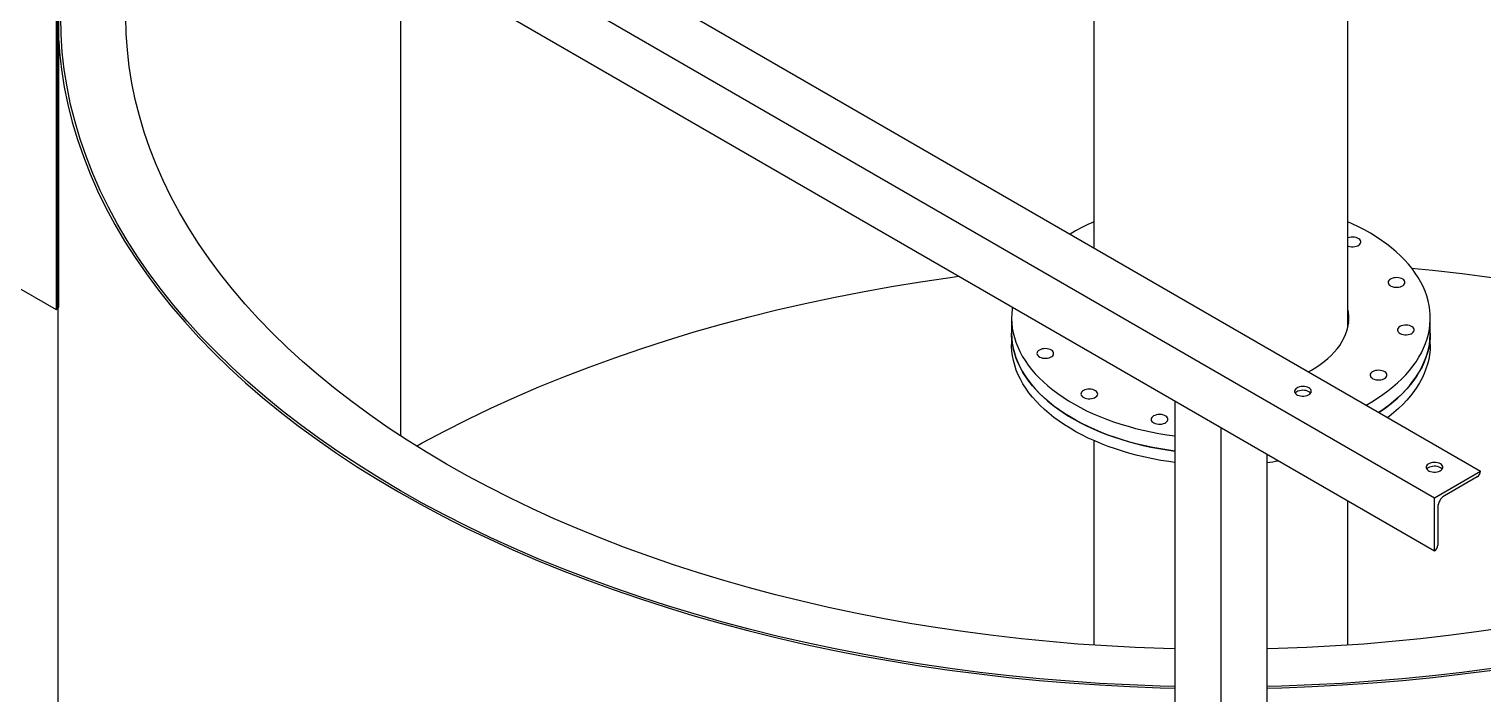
# Model space of a CAD drawing. Header units: millimetres. Extents: x 122 to 2816, y -707 to 556.
# Drawn here: x 244.4 to 296.5, y 262.9 to 286.7 of the extents above; entities that cross this region are included whole.
import ezdxf

# ---------------------------------------------------------------- set-up
doc = ezdxf.new("R2010")
doc.units = ezdxf.units.MM

msp = doc.modelspace()

# ---------------------------------------------------------------- linework, layer by layer
at = {"color": 7, "linetype": 'Continuous', "lineweight": 25}
for p, q in [((237.496936, 304.869466), (296.422501, 270.852461)), ((235.84702, 303.91699), (294.772585, 269.899985)), ((235.84702, 302.011728), (294.772585, 267.994723)), ((282.570742, 298.04562), (282.570742, 278.848912)), ((245.384482, 296.505868), (245.384482, 276.636687)), ((245.480438, 276.731934), (245.480438, 296.450474)), ((291.670742, 276.018606), (291.670742, 296.68494)), ((257.72867, 289.37972), (257.72867, 272.113092)), ((281.817441, 279.398664), (281.718874, 279.340685)), ((243.734566, 277.589163), (245.384482, 276.636687)), ((245.384482, 276.636687), (245.431622, 276.6639)), ((245.454075, 276.680002), (245.454075, 256.359102)), ((279.620742, 276.337133), (279.620742, 275.792773)), ((291.670742, 276.24739), (291.690414, 276.132998)), ((294.620742, 275.792773), (294.620742, 276.337133)), ((279.620742, 275.792773), (279.620742, 275.384502)), ((294.620742, 275.384502), (294.620742, 275.792773)), ((285.470826, 273.364515), (285.470826, 253.495333)), ((282.570742, 271.942614), (282.570742, 264.619377)), ((287.120742, 272.412039), (287.120742, 252.542857)), ((288.770657, 271.459562), (288.770657, 253.495333)), ((294.772585, 269.899985), (296.422501, 270.852461)), ((296.30465, 270.648337), (295.126139, 269.967997)), ((294.772585, 267.994723), (294.772585, 269.899985)), ((291.670742, 264.619377), (291.670742, 269.785379)), ((294.890436, 269.559749), (294.890436, 268.198847))]:
    msp.add_line(p, q, dxfattribs=at)
at = {"color": 8, "linetype": 'Continuous', "lineweight": 25}
msp.add_line((245.431622, 296.478655), (245.431622, 276.6639), dxfattribs=at)
at = {"color": 7, "linetype": 'Continuous', "lineweight": 25, "flags": 128}
for points in [[(285.470826, 263.138457), (284.94531, 263.152432), (283.859458, 263.193518), (282.775842, 263.250998), (281.695203, 263.324835), (280.618282, 263.414976), (279.545818, 263.52136), (278.478546, 263.643915), (277.417196, 263.782556), (276.362497, 263.937188), (275.31517, 264.107705), (274.275935, 264.29399), (273.245503, 264.495917), (272.22458, 264.713345), (271.213867, 264.946127), (270.214055, 265.194103), (269.22583, 265.457103), (268.24987, 265.734946), (267.286842, 266.027442), (266.337408, 266.334391), (265.402218, 266.655582), (264.481912, 266.990795), (263.577122, 267.339801), (262.688468, 267.70236), (261.816558, 268.078224), (260.961991, 268.467135), (260.125351, 268.868827), (259.307213, 269.283024), (258.508136, 269.709442), (257.72867, 270.14779), (256.969347, 270.597767), (256.230688, 271.059064), (255.5132, 271.531365), (254.817374, 272.014347), (254.143688, 272.507678), (253.492602, 273.011021), (252.864563, 273.52403), (252.260002, 274.046354), (251.679332, 274.577635), (251.122952, 275.117509), (250.591244, 275.665606), (250.08457, 276.22155), (249.60328, 276.78496), (249.147702, 277.35545), (248.718149, 277.932629), (248.314915, 278.516101), (247.938277, 279.105467), (247.588492, 279.700323), (247.265801, 280.300261), (246.970425, 280.90487), (246.702565, 281.513734), (246.462406, 282.126439), (246.250113, 282.742562), (246.06583, 283.361682), (245.909683, 283.983375), (245.781781, 284.607215), (245.682211, 285.232773), (245.611041, 285.859622), (245.568319, 286.487332), (245.554075, 287.115472)], [(285.470826, 263.138457), (284.94531, 263.152432), (283.859458, 263.193518), (282.775842, 263.250998), (281.695203, 263.324835), (280.618282, 263.414976), (279.545818, 263.52136), (278.478546, 263.643915), (277.417196, 263.782556), (276.362497, 263.937188), (275.31517, 264.107705), (274.275935, 264.29399), (273.245503, 264.495917), (272.22458, 264.713345), (271.213867, 264.946127), (270.214055, 265.194103), (269.22583, 265.457103), (268.24987, 265.734946), (267.286842, 266.027442), (266.337408, 266.334391), (265.402218, 266.655582), (264.481912, 266.990795), (263.577122, 267.339801), (262.688468, 267.70236), (261.816558, 268.078224), (260.961991, 268.467135), (260.125351, 268.868827), (259.307213, 269.283024), (258.508136, 269.709442), (257.72867, 270.14779), (256.969347, 270.597767), (256.230688, 271.059064), (255.5132, 271.531365), (254.817374, 272.014347), (254.143688, 272.507678), (253.492602, 273.011021), (252.864563, 273.52403), (252.260002, 274.046354), (251.679332, 274.577635), (251.122952, 275.117509), (250.591244, 275.665606), (250.08457, 276.22155), (249.60328, 276.78496), (249.147702, 277.35545), (248.718149, 277.932629), (248.314915, 278.516101), (247.938277, 279.105467), (247.588492, 279.700323), (247.265801, 280.300261), (246.970425, 280.90487), (246.702565, 281.513734), (246.462406, 282.126439), (246.250113, 282.742562), (246.06583, 283.361682), (245.909683, 283.983375), (245.781781, 284.607215), (245.682211, 285.232773), (245.611041, 285.859622), (245.568319, 286.487332), (245.554075, 287.115472)], [(285.470826, 264.486587), (285.067428, 264.49759), (284.04253, 264.53637), (283.019742, 264.590624), (281.999764, 264.660316), (280.983296, 264.745397), (279.971034, 264.845809), (278.963673, 264.961484), (277.961902, 265.092342), (276.966408, 265.238294), (275.977873, 265.399239), (274.996975, 265.575068), (274.024386, 265.765659), (273.060772, 265.970883), (272.106795, 266.190597), (271.163107, 266.424653), (270.230356, 266.672889), (269.309181, 266.935136), (268.400213, 267.211213), (267.504075, 267.500931), (266.621381, 267.804092), (265.752737, 268.120489), (264.898737, 268.449903), (264.059967, 268.79211), (263.237001, 269.146875), (262.430405, 269.513954), (261.64073, 269.893097), (260.868517, 270.284044), (260.114297, 270.686525), (259.378586, 271.100266), (258.661887, 271.524984), (257.964693, 271.960386), (257.287481, 272.406174), (256.630715, 272.862044), (255.994846, 273.327682), (255.380308, 273.80277), (254.787524, 274.286982), (254.2169, 274.779986), (253.668826, 275.281443), (253.143678, 275.791012), (252.641817, 276.308341), (252.163586, 276.833077), (251.709312, 277.36486), (251.279308, 277.903326), (250.873868, 278.448105), (250.493269, 278.998825), (250.137774, 279.555107), (249.807624, 280.116571), (249.503047, 280.682831), (249.224252, 281.2535), (248.971428, 281.828186), (248.744751, 282.406497), (248.544374, 282.988034), (248.370436, 283.5724), (248.223055, 284.159195), (248.102333, 284.748015), (248.008351, 285.338458), (247.941176, 285.930119), (247.900853, 286.522593), (247.887408, 287.115472)], [(245.480438, 286.259953), (245.511178, 285.856601), (245.582519, 285.228244), (245.682329, 284.601181), (245.810539, 283.97584), (245.967061, 283.352652), (246.151787, 282.732042), (246.364592, 282.114436), (246.605328, 281.500258), (246.873832, 280.889928), (247.169919, 280.283865), (247.493387, 279.682484), (247.844013, 279.086197), (248.221557, 278.495413), (248.625761, 277.910537), (249.056347, 277.331969), (249.513021, 276.760107), (249.99547, 276.195341), (250.503362, 275.63806), (251.03635, 275.088645), (251.594068, 274.547472), (252.176135, 274.014913), (252.78215, 273.491332), (253.4117, 272.977089), (254.064352, 272.472535), (254.73966, 271.978017), (255.43716, 271.493873), (256.156374, 271.020436), (256.896809, 270.558029), (257.657959, 270.10697), (258.439301, 269.667568), (259.2403, 269.240123), (260.060406, 268.82493), (260.899059, 268.422272), (261.755682, 268.032425), (262.629689, 267.655657), (263.520482, 267.292225), (264.427448, 266.94238), (265.349968, 266.60636), (266.287408, 266.284396), (267.239127, 265.976709), (268.204471, 265.683509), (269.182779, 265.404997), (270.173381, 265.141365), (271.175599, 264.892793), (272.188744, 264.659451), (273.212122, 264.441499), (274.245033, 264.239087), (275.286769, 264.052353), (276.336615, 263.881426), (277.393851, 263.726422), (278.457754, 263.587448), (279.527595, 263.464598), (280.602639, 263.357958), (281.68215, 263.2676), (282.765389, 263.193586), (283.851613, 263.135967), (284.940077, 263.094782), (285.470826, 263.080683)], [(292.323608, 273.218702), (292.527785, 273.336688), (292.728899, 273.462347), (292.921257, 273.592495), (293.104557, 273.726928), (293.278515, 273.865437), (293.442858, 274.007805), (293.597329, 274.153809), (293.741689, 274.303223), (293.87571, 274.455813), (293.999184, 274.61134), (294.111919, 274.769562), (294.213738, 274.930231), (294.304481, 275.093097), (294.384008, 275.257906), (294.452195, 275.424399), (294.508934, 275.592318), (294.554138, 275.761399), (294.587735, 275.93138), (294.609673, 276.101994), (294.619918, 276.272975), (294.618454, 276.444057), (294.605284, 276.614971), (294.580427, 276.785452), (294.543922, 276.955232), (294.495828, 277.124048), (294.436218, 277.291635), (294.365185, 277.457731), (294.282842, 277.622078), (294.189315, 277.784419), (294.084752, 277.9445), (293.969315, 278.102071), (293.843186, 278.256886), (293.706559, 278.408704), (293.55965, 278.557287), (293.402688, 278.702404), (293.235916, 278.843828), (293.059597, 278.981338), (292.874005, 279.114719), (292.67943, 279.243763), (292.476175, 279.368269), (292.264559, 279.488043), (292.044911, 279.602896), (291.817575, 279.712651), (291.670742, 279.779022)], [(291.670742, 278.913493), (291.682598, 278.909247), (291.737755, 278.894616), (291.796885, 278.886695), (291.857567, 278.885807), (291.917316, 278.89199), (291.973686, 278.904988), (292.024369, 278.924272), (292.067291, 278.94905), (292.100695, 278.978309), (292.123212, 279.010851), (292.133921, 279.045343), (292.132383, 279.080374), (292.118662, 279.114509), (292.093318, 279.14635), (292.057391, 279.174595), (292.01235, 279.198087), (291.960039, 279.215863), (291.902601, 279.227197), (291.842387, 279.231625), (291.781861, 279.228964), (291.723502, 279.219324), (291.670742, 279.203494)], [(258.302605, 271.7465), (258.508136, 271.859869), (259.307213, 272.286288), (260.125351, 272.700485), (260.961991, 273.102177), (261.816558, 273.491088), (262.688468, 273.866952), (263.577122, 274.229511), (264.481912, 274.578516), (265.402218, 274.91373), (266.337408, 275.234921), (267.286842, 275.54187), (268.24987, 275.834366), (269.22583, 276.112209), (270.214055, 276.375209), (271.213867, 276.623184), (272.22458, 276.855966), (273.245503, 277.073395), (274.275935, 277.275321), (275.31517, 277.461607), (276.362497, 277.632124), (277.417196, 277.786756), (277.735381, 277.830092)], [(293.201165, 277.730702), (293.162806, 277.703544), (293.134701, 277.672484), (293.118003, 277.638794), (293.113393, 277.603853), (293.121062, 277.569092), (293.140695, 277.535934), (293.171489, 277.505735), (293.212182, 277.479734), (293.261108, 277.458993), (293.316266, 277.444363), (293.375396, 277.436442), (293.436077, 277.435554), (293.495826, 277.441736), (293.552196, 277.454735), (293.60288, 277.474018), (293.645802, 277.498797), (293.679205, 277.528056), (293.701722, 277.560598), (293.712431, 277.59509), (293.710893, 277.630121), (293.697172, 277.664255), (293.671829, 277.696097), (293.635901, 277.724342), (293.59086, 277.747833), (293.53855, 277.76561), (293.481112, 277.776944), (293.420897, 277.781371), (293.360371, 277.77871), (293.302012, 277.76907), (293.248209, 277.752846), (293.201165, 277.730702)], [(293.952681, 278.123427), (294.695665, 278.047952), (295.762938, 277.925397), (296.824287, 277.786756)], [(279.650795, 276.724347), (279.641319, 276.657642), (279.625225, 276.486811), (279.620833, 276.315747), (279.628152, 276.144715), (279.647169, 275.973985), (279.677856, 275.803821), (279.720164, 275.63449), (279.774027, 275.466256), (279.83936, 275.299381), (279.916063, 275.134127), (280.004016, 274.970752), (280.10308, 274.80951), (280.213101, 274.650653), (280.333908, 274.494429), (280.465311, 274.341082), (280.607107, 274.190852), (280.759072, 274.043974), (280.920971, 273.900675), (281.09255, 273.761181), (281.273541, 273.625709), (281.463662, 273.494471), (281.662615, 273.367671), (281.870091, 273.245507), (282.085765, 273.128171), (282.309301, 273.015845), (282.540349, 272.908705), (282.778549, 272.806918), (283.023529, 272.710643), (283.274906, 272.620031), (283.532288, 272.535222), (283.795272, 272.456349), (284.063449, 272.383536), (284.3364, 272.316896), (284.613698, 272.256533), (284.894911, 272.202541), (285.179599, 272.155005), (285.467318, 272.113999), (285.470826, 272.113542)], [(290.260619, 274.40964), (290.361648, 274.466198), (290.521637, 274.563361), (290.672897, 274.665077), (290.815038, 274.771085), (290.947696, 274.881113), (291.07053, 274.994878), (291.183225, 275.11209), (291.285492, 275.232446), (291.377068, 275.355637), (291.457718, 275.481348), (291.527235, 275.609256), (291.585441, 275.739032), (291.632185, 275.870344), (291.667349, 276.002854), (291.690842, 276.136222), (291.702604, 276.270106), (291.702604, 276.404161), (291.690842, 276.538045), (291.670742, 276.65566)], [(293.533358, 276.02869), (293.494998, 276.001532), (293.466894, 275.970472), (293.450195, 275.936782), (293.445586, 275.901841), (293.453255, 275.86708), (293.472888, 275.833922), (293.503681, 275.803724), (293.544374, 275.777722), (293.593301, 275.756982), (293.648458, 275.742351), (293.707588, 275.73443), (293.76827, 275.733542), (293.828018, 275.739724), (293.884389, 275.752723), (293.935072, 275.772007), (293.977994, 275.796785), (294.011398, 275.826044), (294.033915, 275.858586), (294.044623, 275.893078), (294.043086, 275.928109), (294.029364, 275.962244), (294.004021, 275.994085), (293.968094, 276.02233), (293.923053, 276.045822), (293.870742, 276.063598), (293.813304, 276.074932), (293.753089, 276.079359), (293.692564, 276.076699), (293.634205, 276.067059), (293.580402, 276.050834), (293.533358, 276.02869)], [(285.470826, 271.569181), (285.251262, 271.599778), (284.965774, 271.645688), (284.683651, 271.698073), (284.405334, 271.756852), (284.131256, 271.821932), (283.861846, 271.893213), (283.597524, 271.970581), (283.338704, 272.053918), (283.085788, 272.143093), (282.839173, 272.237966), (282.599243, 272.33839), (282.366373, 272.444207), (282.140926, 272.555252), (281.923254, 272.671353), (281.713698, 272.792327), (281.512584, 272.917986), (281.320226, 273.048134), (281.136926, 273.182567), (280.962968, 273.321076), (280.798625, 273.463444), (280.644154, 273.609449), (280.499794, 273.758863), (280.365773, 273.911453), (280.242299, 274.06698), (280.129564, 274.225201), (280.027746, 274.385871), (279.937002, 274.548737), (279.857475, 274.713545), (279.789288, 274.880039), (279.732549, 275.047957), (279.687346, 275.217039), (279.653748, 275.387019), (279.63181, 275.557634), (279.621565, 275.728615), (279.620742, 275.792773)], [(279.620742, 275.792773), (279.620833, 275.771386), (279.628152, 275.600355), (279.647169, 275.429624), (279.677856, 275.25946), (279.720164, 275.090129), (279.774027, 274.921895), (279.83936, 274.755021), (279.916063, 274.589767), (280.004016, 274.426391), (280.10308, 274.265149), (280.213101, 274.106292), (280.333908, 273.950068), (280.465311, 273.796722), (280.607107, 273.646492), (280.759072, 273.499613), (280.920971, 273.356315), (281.09255, 273.216821), (281.273541, 273.081349), (281.463662, 272.95011), (281.662615, 272.82331), (281.870091, 272.701147), (282.085765, 272.583811), (282.309301, 272.471485), (282.540349, 272.364345), (282.778549, 272.262558), (283.023529, 272.166283), (283.274906, 272.07567), (283.532288, 271.990861), (283.795272, 271.911989), (284.063449, 271.839175), (284.3364, 271.772535), (284.613698, 271.712172), (284.894911, 271.658181), (285.179599, 271.610645), (285.467318, 271.569638), (285.470826, 271.569181)], [(294.620742, 275.792773), (294.62065, 275.771386), (294.613331, 275.600355), (294.594314, 275.429624), (294.563627, 275.25946), (294.521319, 275.090129), (294.467457, 274.921895), (294.402123, 274.755021), (294.32542, 274.589767), (294.237468, 274.426391), (294.138403, 274.265149), (294.028382, 274.106292), (293.907575, 273.950068), (293.776172, 273.796722), (293.634376, 273.646492), (293.482411, 273.499613), (293.320512, 273.356315), (293.148933, 273.216821), (292.967942, 273.081349), (292.782961, 272.953523)], [(292.782961, 272.953523), (292.921257, 273.048134), (293.104557, 273.182567), (293.278515, 273.321076), (293.442858, 273.463444), (293.597329, 273.609449), (293.741689, 273.758863), (293.87571, 273.911453), (293.999184, 274.06698), (294.111919, 274.225201), (294.213738, 274.385871), (294.304481, 274.548737), (294.384008, 274.713545), (294.452195, 274.880039), (294.508934, 275.047957), (294.554138, 275.217039), (294.587735, 275.387019), (294.609673, 275.557634), (294.619918, 275.728615), (294.620742, 275.792773)], [(285.470826, 271.160911), (285.251262, 271.191508), (284.965774, 271.237418), (284.683651, 271.289803), (284.405334, 271.348582), (284.131256, 271.413662), (283.861846, 271.484942), (283.597524, 271.562311), (283.338704, 271.645648), (283.085788, 271.734823), (282.839173, 271.829696), (282.599243, 271.930119), (282.366373, 272.035936), (282.140926, 272.146982), (281.923254, 272.263083), (281.713698, 272.384057), (281.512584, 272.509716), (281.320226, 272.639864), (281.136926, 272.774297), (280.962968, 272.912806), (280.798625, 273.055174), (280.644154, 273.201179), (280.499794, 273.350592), (280.365773, 273.503182), (280.242299, 273.658709), (280.129564, 273.816931), (280.027746, 273.9776), (279.937002, 274.140466), (279.857475, 274.305275), (279.789288, 274.471768), (279.732549, 274.639687), (279.687346, 274.808769), (279.653748, 274.978749), (279.63181, 275.149363), (279.621565, 275.320344), (279.620742, 275.384502)], [(280.616054, 275.188488), (280.577694, 275.16133), (280.54959, 275.13027), (280.532892, 275.09658), (280.528282, 275.061639), (280.535951, 275.026878), (280.555584, 274.99372), (280.586378, 274.963521), (280.627071, 274.93752), (280.675997, 274.916779), (280.731155, 274.902149), (280.790284, 274.894228), (280.850966, 274.89334), (280.910715, 274.899522), (280.967085, 274.912521), (281.017769, 274.931804), (281.060691, 274.956583), (281.094094, 274.985842), (281.116611, 275.018384), (281.12732, 275.052876), (281.125782, 275.087907), (281.112061, 275.122042), (281.086718, 275.153883), (281.05079, 275.182128), (281.005749, 275.20562), (280.953439, 275.223396), (280.896, 275.23473), (280.835786, 275.239157), (280.77526, 275.236496), (280.716901, 275.226856), (280.663098, 275.210632), (280.616054, 275.188488)], [(294.620742, 275.384502), (294.62065, 275.363116), (294.613331, 275.192084), (294.594314, 275.021354), (294.563627, 274.85119), (294.521319, 274.681859), (294.467457, 274.513625), (294.402123, 274.34675), (294.32542, 274.181496), (294.237468, 274.018121), (294.138403, 273.856879), (294.028382, 273.698022), (293.907575, 273.541798), (293.776172, 273.388451), (293.634376, 273.238221), (293.482411, 273.091343), (293.320512, 272.948044), (293.148933, 272.80855), (293.099762, 272.770638)], [(292.553438, 274.412024), (292.515078, 274.384866), (292.486974, 274.353806), (292.470275, 274.320116), (292.465666, 274.285176), (292.473335, 274.250414), (292.492968, 274.217256), (292.523761, 274.187058), (292.564454, 274.161056), (292.613381, 274.140316), (292.668538, 274.125685), (292.727668, 274.117764), (292.788349, 274.116877), (292.848098, 274.123059), (292.904469, 274.136057), (292.955152, 274.155341), (292.998074, 274.180119), (293.031478, 274.209378), (293.053995, 274.24192), (293.064703, 274.276412), (293.063166, 274.311443), (293.049444, 274.345578), (293.024101, 274.37742), (292.988174, 274.405664), (292.943133, 274.429156), (292.890822, 274.446933), (292.833384, 274.458266), (292.773169, 274.462694), (292.712644, 274.460033), (292.654285, 274.450393), (292.600482, 274.434169), (292.553438, 274.412024)], [(282.194564, 273.738234), (282.156205, 273.711076), (282.1281, 273.680016), (282.111402, 273.646327), (282.106793, 273.611386), (282.114462, 273.576625), (282.134095, 273.543466), (282.164888, 273.513268), (282.205581, 273.487266), (282.254508, 273.466526), (282.309665, 273.451896), (282.368795, 273.443974), (282.429476, 273.443087), (282.489225, 273.449269), (282.545595, 273.462268), (282.596279, 273.481551), (282.639201, 273.506329), (282.672604, 273.535588), (282.695121, 273.56813), (282.70583, 273.602622), (282.704293, 273.637653), (282.690571, 273.671788), (282.665228, 273.70363), (282.6293, 273.731875), (282.584259, 273.755366), (282.531949, 273.773143), (282.474511, 273.784477), (282.414296, 273.788904), (282.35377, 273.786243), (282.295411, 273.776603), (282.241609, 273.760379), (282.194564, 273.738234)], [(290.270672, 273.832351), (290.223628, 273.854495), (290.169825, 273.87072), (290.111466, 273.88036), (290.05094, 273.88302), (289.990726, 273.878593), (289.933287, 273.867259), (289.880977, 273.849483), (289.835936, 273.825991), (289.800008, 273.797746), (289.774665, 273.765905), (289.760944, 273.73177), (289.759406, 273.696739), (289.770115, 273.662247), (289.792632, 273.629705), (289.826035, 273.600446), (289.868957, 273.575668), (289.919641, 273.556384), (289.976011, 273.543385), (290.03576, 273.537203), (290.096442, 273.538091), (290.155571, 273.546012), (290.210729, 273.560643), (290.259655, 273.581383), (290.300348, 273.607385), (290.331142, 273.637583), (290.350775, 273.670741), (290.358444, 273.705502), (290.353834, 273.740443), (290.337136, 273.774133), (290.309032, 273.805193), (290.270672, 273.832351)], [(290.270672, 273.696261), (290.223628, 273.718405), (290.169825, 273.734629), (290.111466, 273.744269), (290.05094, 273.74693), (289.990726, 273.742503), (289.933287, 273.731169), (289.880977, 273.713393), (289.835936, 273.689901), (289.800008, 273.661656), (289.782666, 273.641845)], [(290.334414, 273.641845), (290.309032, 273.669103), (290.270672, 273.696261)], [(284.706749, 272.82698), (284.66839, 272.799822), (284.640285, 272.768762), (284.623587, 272.735072), (284.618977, 272.700131), (284.626646, 272.66537), (284.646279, 272.632212), (284.677073, 272.602013), (284.717766, 272.576012), (284.766692, 272.555271), (284.82185, 272.540641), (284.88098, 272.53272), (284.941661, 272.531832), (285.00141, 272.538014), (285.05778, 272.551013), (285.108464, 272.570296), (285.151386, 272.595075), (285.184789, 272.624334), (285.207306, 272.656876), (285.218015, 272.691368), (285.216477, 272.726399), (285.202756, 272.760533), (285.177413, 272.792375), (285.141485, 272.82062), (285.096444, 272.844112), (285.044134, 272.861888), (284.986696, 272.873222), (284.926481, 272.877649), (284.865955, 272.874988), (284.807596, 272.865348), (284.753793, 272.849124), (284.706749, 272.82698)], [(294.984717, 271.11099), (294.937673, 271.133135), (294.88387, 271.149359), (294.825511, 271.158999), (294.764985, 271.16166), (294.704771, 271.157233), (294.647332, 271.145899), (294.595022, 271.128122), (294.549981, 271.104631), (294.514054, 271.076386), (294.48871, 271.044544), (294.474989, 271.010409), (294.473451, 270.975379), (294.48416, 270.940886), (294.506677, 270.908345), (294.54008, 270.879086), (294.583003, 270.854307), (294.633686, 270.835024), (294.690056, 270.822025), (294.749805, 270.815843), (294.810487, 270.816731), (294.869617, 270.824652), (294.924774, 270.839282), (294.973701, 270.860023), (295.014394, 270.886024), (295.045187, 270.916222), (295.06482, 270.949381), (295.072489, 270.984142), (295.06788, 271.019083), (295.051181, 271.052773), (295.023077, 271.083832), (294.984717, 271.11099)], [(294.984717, 270.9749), (294.937673, 270.997045), (294.88387, 271.013269), (294.825511, 271.022909), (294.764985, 271.02557), (294.704771, 271.021143), (294.647332, 271.009809), (294.595022, 270.992032), (294.549981, 270.968541), (294.514054, 270.940296), (294.496711, 270.920484)], [(295.048459, 270.920484), (295.023077, 270.947742), (294.984717, 270.9749)], [(297.275075, 265.238294), (296.279581, 265.092342), (295.27781, 264.961484), (294.270449, 264.845809), (293.258187, 264.745397), (292.241719, 264.660316), (291.221742, 264.590624), (290.198953, 264.53637), (289.174056, 264.49759), (288.770657, 264.486587)], [(296.824287, 263.782556), (295.762938, 263.643915), (294.695665, 263.52136), (293.623201, 263.414976), (292.54628, 263.324835), (291.465641, 263.250998), (290.382025, 263.193518), (289.296173, 263.152432), (288.770657, 263.138457)], [(296.824287, 263.782556), (295.762938, 263.643915), (294.695665, 263.52136), (293.623201, 263.414976), (292.54628, 263.324835), (291.465641, 263.250998), (290.382025, 263.193518), (289.296173, 263.152432), (288.770657, 263.138457)], [(288.770657, 263.080683), (289.301406, 263.094782), (290.389871, 263.135967), (291.476094, 263.193586), (292.559333, 263.2676), (293.638844, 263.357958), (294.713888, 263.464598), (295.783729, 263.587448), (296.847632, 263.726422)]]:
    msp.add_lwpolyline(points, dxfattribs=at)
at = {"color": 7, "linetype": 'Continuous', "lineweight": 25}
for centre, radius, start, end in [((285.717373, 272.610975), 7.828294, 113.7005262, 119.8799371), ((245.397028, 276.740252), 0.083823, 294.3746583, 354.3052007), ((287.194073, 283.276483), 12.217721, 277.4141665, 279.3675117), ((296.166632, 270.864105), 0.256134, 302.6054783, 357.3945215), ((295.402175, 269.536462), 0.512268, 122.6054783, 177.3945215), ((294.634567, 268.210491), 0.256134, 302.6054783, 357.3945215)]:
    msp.add_arc(centre, radius, start, end, dxfattribs=at)

doc.saveas('drawing.dxf')
